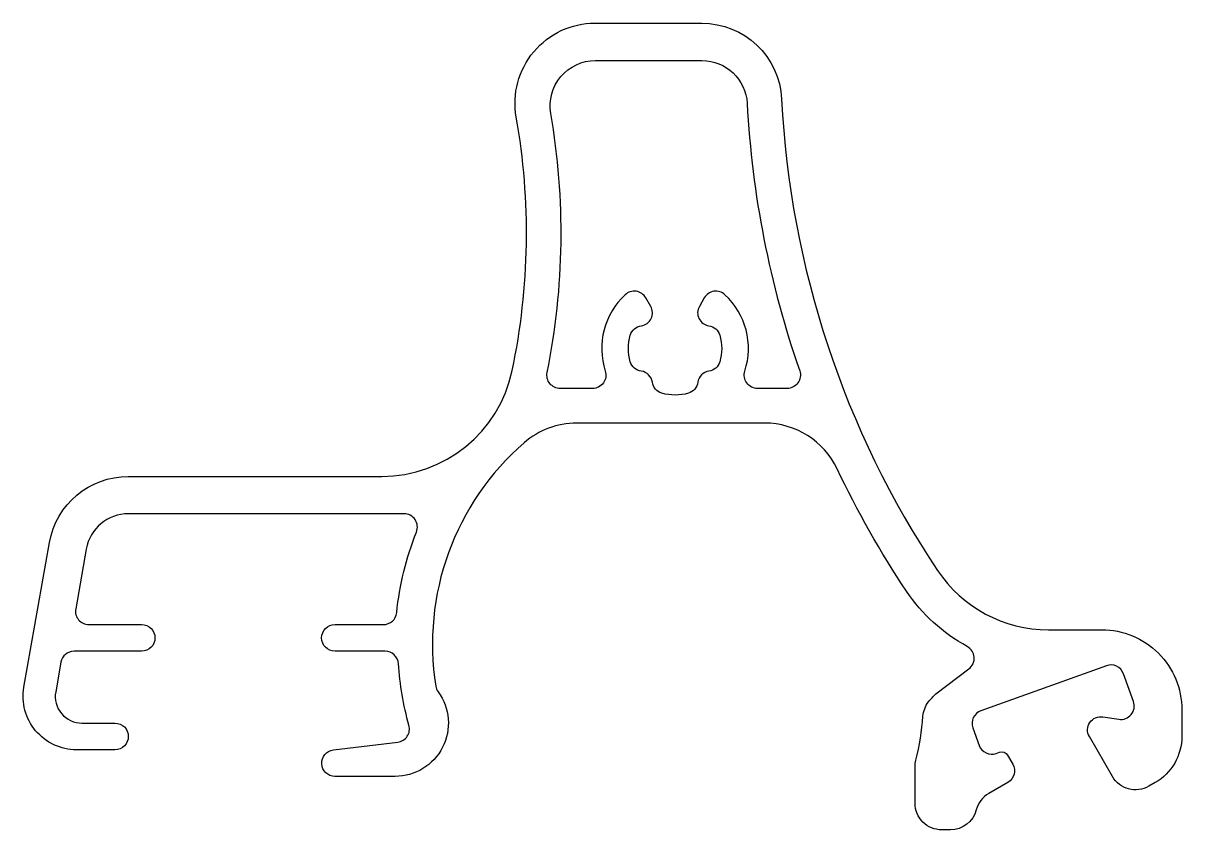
# Model space of a CAD drawing. Extents: x 841.2 to 884.7, y -21.9 to 8.3.
import ezdxf

# ---------------------------------------------------------------- set-up
doc = ezdxf.new("R2010")
doc.units = 0
doc.header["$LTSCALE"] = 15
doc.layers.get('0').update_dxf_attribs({"linetype": 'CONTINUOUS'})

msp = doc.modelspace()

# ---------------------------------------------------------------- linework, layer by layer
at = {"color": 7, "linetype": 'CONTINUOUS'}
msp.add_lwpolyline([(854.796, -15.218), (852.917, -15.218, -1), (852.917, -14.218), (854.734, -14.218, 0.38431), (855.231, -13.77, -0.068564), (855.971, -10.747, 0.529473), (855.506, -10.063), (845.167, -10.063, 0.363971), (843.591, -11.385), (843.195, -13.632, 0.466307), (843.687, -14.218), (845.667, -14.218, -1), (845.667, -15.218), (843.132, -15.218, 0.36398), (842.639, -15.632), (842.444, -16.739, 0.466307), (843.429, -17.913), (844.667, -17.913, -1), (844.667, -18.913), (843.226, -18.913, -0.466311), (841.256, -16.566), (842.212, -11.142, -0.363971), (845.167, -8.663), (854.667, -8.663, 0.354685), (859.56, -4.693, 0.095956), (859.713, 4.814, -0.466519), (862.667, 8.337), (866.667, 8.337, -0.399602), (869.663, 5.487, 0.135422), (875.508, -12.189, 0.250618), (879.667, -14.413), (881.667, -14.413, -0.414214), (884.667, -17.413), (884.667, -18.413, -0.267945), (883.667, -20.145), (883.429, -20.282, -0.414192), (882.063, -19.916), (881.2, -18.422, -0.629547), (881.71, -17.678), (882.306, -17.77, 0.568732), (882.853, -17.107), (882.478, -16.063, 0.414214), (881.839, -15.761), (877.133, -17.45, 0.414214), (876.831, -18.09), (877.068, -18.748, 0.414214), (877.707, -19.05), (877.835, -19.004, -0.362705), (878.136, -19.115), (878.331, -19.452, -0.414209), (878.148, -20.135), (877.429, -20.55, 0.201277), (876.961, -21.166, -0.341993), (875.992, -21.916), (875.667, -21.916, -0.414214), (874.667, -20.916), (874.667, -19.544, -0.060887), (874.696, -19.303, 0.041793), (874.962, -17.655, -0.146382), (875.167, -17.12, -0.043092), (875.447, -16.816), (876.684, -15.88, 0.545617), (876.621, -15.042, -0.122141), (874.344, -12.966, -0.036294), (871.74, -8.376, 0.289544), (869.03, -6.663), (861.976, -6.663, 0.180956), (860.006, -7.4, 0.258907), (856.696, -16.524, 0.117826), (856.785, -16.738, -0.612621), (855.167, -19.913), (852.916, -19.913, -0.942056), (852.857, -18.917), (855.269, -18.628, 0.460132), (855.691, -17.996, -0.052002), (855.295, -15.686, 0.396237), (854.796, -15.218)], format="xyb", dxfattribs=at)
msp.add_lwpolyline([(866.764, -1.963), (866.579, -2.283, 0.531709), (866.935, -3.012, -0.293556), (867.344, -3.364, -0.145532), (867.344, -4.362, -0.293556), (866.935, -4.715, 0.334623), (866.518, -5.131, -0.293556), (866.166, -5.54, -0.145582), (865.168, -5.54, -0.293556), (864.815, -5.131, 0.334623), (864.399, -4.715, -0.293556), (863.989, -4.362, -0.145532), (863.989, -3.364, -0.293555), (864.399, -3.012, 0.53171), (864.754, -2.283), (864.57, -1.963, 0.48148), (863.797, -1.847, 0.291855), (863.05, -4.709, -0.509087), (862.574, -5.363), (861.362, -5.363, -0.474018), (860.872, -4.764, 0.093115), (861.009, 4.947, -0.465415), (862.684, 6.937), (866.672, 6.937, -0.398838), (868.37, 5.327, 0.070716), (870.339, -4.699, -0.51616), (869.867, -5.363), (868.759, -5.363, -0.509087), (868.283, -4.709, 0.291855), (867.537, -1.847, 0.48148)], format="xyb", close=True, dxfattribs=at)

doc.saveas('drawing.dxf')
